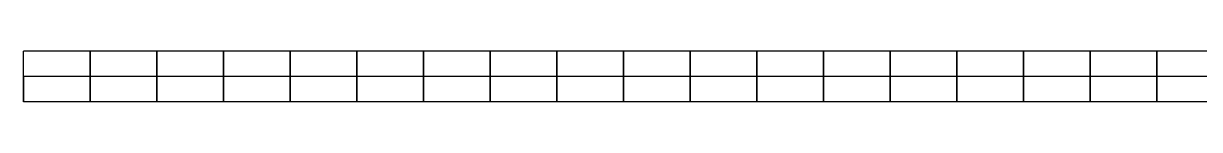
# Model space of a CAD drawing. Header units: metres. Extents: x 0 to 7.32, y -0.08 to 0.08.
# Drawn here: x 0 to 3.584, y -0.077 to 0.077 of the extents above; entities that cross this region are included whole.
import ezdxf

# ---------------------------------------------------------------- set-up
doc = ezdxf.new("R2010")
doc.units = ezdxf.units.M
for name, color, linetype in [('link_lines', 30, 'Continuous'), ('rebar_segments_13', 2, 'Continuous'), ('rebar_segments_16', 1, 'Continuous'), ('rebar_segments_22', 6, 'Continuous'), ('rebars_06', 5, 'Continuous'), ('rebars_10', 7, 'Continuous')]:
    doc.layers.add(name, color=color, linetype=linetype)

msp = doc.modelspace()

# ---------------------------------------------------------------- linework, layer by layer
at = {"layer": 'link_lines'}
for p, q in [((0, 0, 0.889), (0, 0.077, 0.839)), ((0, 0), (0, 0.077, 0.05)), ((0, 0, 0.313), (0, 0.077, 0.313)), ((0, 0, 0.576), (0, 0.077, 0.576)), ((0.2032, 0, 0.889), (0.2032, 0.077, 0.839)), ((0.2032, 0), (0.2032, 0.077, 0.05)), ((0.2032, 0, 0.313), (0.2032, 0.077, 0.313)), ((0.2032, 0, 0.576), (0.2032, 0.077, 0.576)), ((0.4064, 0, 0.889), (0.4064, 0.077, 0.839)), ((0.4064, 0), (0.4064, 0.077, 0.05)), ((0.4064, 0, 0.313), (0.4064, 0.077, 0.313)), ((0.4064, 0, 0.576), (0.4064, 0.077, 0.576)), ((0.6096, 0, 0.889), (0.6096, 0.077, 0.839)), ((0.6096, 0), (0.6096, 0.077, 0.05)), ((0.6096, 0, 0.313), (0.6096, 0.077, 0.313)), ((0.6096, 0, 0.576), (0.6096, 0.077, 0.576)), ((0.8128, 0, 0.889), (0.8128, 0.077, 0.839)), ((0.8128, 0), (0.8128, 0.077, 0.05)), ((0.8128, 0, 0.313), (0.8128, 0.077, 0.313)), ((0.8128, 0, 0.576), (0.8128, 0.077, 0.576)), ((1.016, 0, 0.889), (1.016, 0.077, 0.839)), ((1.016, 0), (1.016, 0.077, 0.05)), ((1.016, 0, 0.313), (1.016, 0.077, 0.313)), ((1.016, 0, 0.576), (1.016, 0.077, 0.576)), ((1.2192, 0, 0.889), (1.2192, 0.077, 0.839)), ((1.2192, 0), (1.2192, 0.077, 0.05)), ((1.2192, 0, 0.313), (1.2192, 0.077, 0.313)), ((1.2192, 0, 0.576), (1.2192, 0.077, 0.576)), ((1.4224, 0, 0.889), (1.4224, 0.077, 0.839)), ((1.4224, 0), (1.4224, 0.077, 0.05)), ((1.4224, 0, 0.313), (1.4224, 0.077, 0.313)), ((1.4224, 0, 0.576), (1.4224, 0.077, 0.576)), ((1.6256, 0, 0.889), (1.6256, 0.077, 0.839)), ((1.6256, 0), (1.6256, 0.077, 0.05)), ((1.6256, 0, 0.313), (1.6256, 0.077, 0.313)), ((1.6256, 0, 0.576), (1.6256, 0.077, 0.576)), ((1.8288, 0, 0.889), (1.8288, 0.077, 0.839)), ((1.8288, 0), (1.8288, 0.077, 0.05)), ((1.8288, 0, 0.313), (1.8288, 0.077, 0.313)), ((1.8288, 0, 0.576), (1.8288, 0.077, 0.576)), ((2.032, 0, 0.889), (2.032, 0.077, 0.839)), ((2.032, 0), (2.032, 0.077, 0.05)), ((2.032, 0, 0.313), (2.032, 0.077, 0.313)), ((2.032, 0, 0.576), (2.032, 0.077, 0.576)), ((2.032, 0), (2.032, 0.077, 0.1)), ((2.2352, 0, 0.889), (2.2352, 0.077, 0.839)), ((2.2352, 0), (2.2352, 0.077, 0.05)), ((2.2352, 0, 0.313), (2.2352, 0.077, 0.313)), ((2.2352, 0, 0.576), (2.2352, 0.077, 0.576)), ((2.2352, 0), (2.2352, 0.077, 0.1)), ((2.4384, 0, 0.889), (2.4384, 0.077, 0.839)), ((2.4384, 0), (2.4384, 0.077, 0.05)), ((2.4384, 0, 0.313), (2.4384, 0.077, 0.313)), ((2.4384, 0, 0.576), (2.4384, 0.077, 0.576)), ((2.4384, 0), (2.4384, 0.077, 0.1)), ((2.6416, 0, 0.889), (2.6416, 0.077, 0.839)), ((2.6416, 0), (2.6416, 0.077, 0.05)), ((2.6416, 0, 0.313), (2.6416, 0.077, 0.313)), ((2.6416, 0, 0.576), (2.6416, 0.077, 0.576)), ((2.6416, 0), (2.6416, 0.077, 0.1)), ((2.8448, 0, 0.889), (2.8448, 0.077, 0.839)), ((2.8448, 0), (2.8448, 0.077, 0.05)), ((2.8448, 0, 0.313), (2.8448, 0.077, 0.313)), ((2.8448, 0, 0.576), (2.8448, 0.077, 0.576)), ((2.8448, 0), (2.8448, 0.077, 0.1)), ((3.048, 0, 0.889), (3.048, 0.077, 0.839)), ((3.048, 0), (3.048, 0.077, 0.05)), ((3.048, 0, 0.313), (3.048, 0.077, 0.313)), ((3.048, 0, 0.576), (3.048, 0.077, 0.576)), ((3.048, 0), (3.048, 0.077, 0.1)), ((3.048, 0), (3.048, 0.077, 0.1)), ((3.2512, 0, 0.889), (3.2512, 0.077, 0.839)), ((3.2512, 0), (3.2512, 0.077, 0.05)), ((3.2512, 0, 0.313), (3.2512, 0.077, 0.313)), ((3.2512, 0, 0.576), (3.2512, 0.077, 0.576)), ((3.2512, 0), (3.2512, 0.077, 0.1)), ((3.4544, 0, 0.889), (3.4544, 0.077, 0.839)), ((3.4544, 0), (3.4544, 0.077, 0.05)), ((3.4544, 0, 0.313), (3.4544, 0.077, 0.313)), ((3.4544, 0, 0.576), (3.4544, 0.077, 0.576)), ((3.4544, 0), (3.4544, 0.077, 0.1)), ((0, -0.077, 0.839), (0, 0, 0.889)), ((0, -0.077, 0.05), (0, 0)), ((0, 0, 0.313), (0, -0.077, 0.313)), ((0, 0, 0.576), (0, -0.077, 0.576)), ((0, 0, 0.889), (0, 0, 0.839)), ((0, 0), (0, 0, 0.05)), ((0.2032, -0.077, 0.839), (0.2032, 0, 0.889)), ((0.2032, -0.077, 0.05), (0.2032, 0)), ((0.2032, 0, 0.313), (0.2032, -0.077, 0.313)), ((0.2032, 0, 0.576), (0.2032, -0.077, 0.576)), ((0.2032, 0, 0.889), (0.2032, 0, 0.839)), ((0.2032, 0), (0.2032, 0, 0.05)), ((0.4064, -0.077, 0.839), (0.4064, 0, 0.889)), ((0.4064, -0.077, 0.05), (0.4064, 0)), ((0.4064, 0, 0.313), (0.4064, -0.077, 0.313)), ((0.4064, 0, 0.576), (0.4064, -0.077, 0.576)), ((0.4064, 0, 0.889), (0.4064, 0, 0.839)), ((0.4064, 0), (0.4064, 0, 0.05)), ((0.6096, -0.077, 0.839), (0.6096, 0, 0.889)), ((0.6096, -0.077, 0.05), (0.6096, 0)), ((0.6096, 0, 0.313), (0.6096, -0.077, 0.313)), ((0.6096, 0, 0.576), (0.6096, -0.077, 0.576)), ((0.6096, 0, 0.889), (0.6096, 0, 0.839)), ((0.6096, 0), (0.6096, 0, 0.05)), ((0.8128, -0.077, 0.839), (0.8128, 0, 0.889)), ((0.8128, -0.077, 0.05), (0.8128, 0)), ((0.8128, 0, 0.313), (0.8128, -0.077, 0.313)), ((0.8128, 0, 0.576), (0.8128, -0.077, 0.576)), ((0.8128, 0, 0.889), (0.8128, 0, 0.839)), ((0.8128, 0), (0.8128, 0, 0.05)), ((1.016, -0.077, 0.839), (1.016, 0, 0.889)), ((1.016, -0.077, 0.05), (1.016, 0)), ((1.016, 0, 0.313), (1.016, -0.077, 0.313)), ((1.016, 0, 0.576), (1.016, -0.077, 0.576)), ((1.016, 0, 0.889), (1.016, 0, 0.839)), ((1.016, 0), (1.016, 0, 0.05)), ((1.2192, -0.077, 0.839), (1.2192, 0, 0.889)), ((1.2192, -0.077, 0.05), (1.2192, 0)), ((1.2192, 0, 0.313), (1.2192, -0.077, 0.313)), ((1.2192, 0, 0.576), (1.2192, -0.077, 0.576)), ((1.2192, 0, 0.889), (1.2192, 0, 0.839)), ((1.2192, 0), (1.2192, 0, 0.05)), ((1.4224, -0.077, 0.839), (1.4224, 0, 0.889)), ((1.4224, -0.077, 0.05), (1.4224, 0)), ((1.4224, 0, 0.313), (1.4224, -0.077, 0.313)), ((1.4224, 0, 0.576), (1.4224, -0.077, 0.576)), ((1.4224, 0, 0.889), (1.4224, 0, 0.839)), ((1.4224, 0), (1.4224, 0, 0.05)), ((1.6256, -0.077, 0.839), (1.6256, 0, 0.889)), ((1.6256, -0.077, 0.05), (1.6256, 0)), ((1.6256, 0, 0.313), (1.6256, -0.077, 0.313)), ((1.6256, 0, 0.576), (1.6256, -0.077, 0.576)), ((1.6256, 0, 0.889), (1.6256, 0, 0.839)), ((1.6256, 0), (1.6256, 0, 0.05)), ((1.8288, -0.077, 0.839), (1.8288, 0, 0.889)), ((1.8288, -0.077, 0.05), (1.8288, 0)), ((1.8288, 0, 0.313), (1.8288, -0.077, 0.313)), ((1.8288, 0, 0.576), (1.8288, -0.077, 0.576)), ((1.8288, 0, 0.889), (1.8288, 0, 0.839)), ((1.8288, 0), (1.8288, 0, 0.05)), ((2.032, -0.077, 0.839), (2.032, 0, 0.889)), ((2.032, -0.077, 0.05), (2.032, 0)), ((2.032, 0, 0.313), (2.032, -0.077, 0.313)), ((2.032, 0, 0.576), (2.032, -0.077, 0.576)), ((2.032, 0, 0.889), (2.032, 0, 0.839)), ((2.032, 0), (2.032, 0, 0.05)), ((2.032, 0), (2.032, -0.077, 0.1)), ((2.2352, -0.077, 0.839), (2.2352, 0, 0.889)), ((2.2352, -0.077, 0.05), (2.2352, 0)), ((2.2352, 0, 0.313), (2.2352, -0.077, 0.313)), ((2.2352, 0, 0.576), (2.2352, -0.077, 0.576)), ((2.2352, 0, 0.889), (2.2352, 0, 0.839)), ((2.2352, 0), (2.2352, 0, 0.05)), ((2.2352, 0), (2.2352, -0.077, 0.1)), ((2.4384, -0.077, 0.839), (2.4384, 0, 0.889)), ((2.4384, -0.077, 0.05), (2.4384, 0)), ((2.4384, 0, 0.313), (2.4384, -0.077, 0.313)), ((2.4384, 0, 0.576), (2.4384, -0.077, 0.576)), ((2.4384, 0, 0.889), (2.4384, 0, 0.839)), ((2.4384, 0), (2.4384, 0, 0.05)), ((2.4384, 0), (2.4384, -0.077, 0.1)), ((2.6416, -0.077, 0.839), (2.6416, 0, 0.889)), ((2.6416, -0.077, 0.05), (2.6416, 0)), ((2.6416, 0, 0.313), (2.6416, -0.077, 0.313)), ((2.6416, 0, 0.576), (2.6416, -0.077, 0.576)), ((2.6416, 0, 0.889), (2.6416, 0, 0.839)), ((2.6416, 0), (2.6416, 0, 0.05)), ((2.6416, 0), (2.6416, -0.077, 0.1)), ((2.8448, -0.077, 0.839), (2.8448, 0, 0.889)), ((2.8448, -0.077, 0.05), (2.8448, 0)), ((2.8448, 0, 0.313), (2.8448, -0.077, 0.313)), ((2.8448, 0, 0.576), (2.8448, -0.077, 0.576)), ((2.8448, 0, 0.889), (2.8448, 0, 0.839)), ((2.8448, 0), (2.8448, 0, 0.05)), ((2.8448, 0), (2.8448, -0.077, 0.1)), ((3.048, -0.077, 0.839), (3.048, 0, 0.889)), ((3.048, -0.077, 0.05), (3.048, 0)), ((3.048, 0, 0.313), (3.048, -0.077, 0.313)), ((3.048, 0, 0.576), (3.048, -0.077, 0.576)), ((3.048, 0, 0.889), (3.048, 0, 0.839)), ((3.048, 0), (3.048, 0, 0.05)), ((3.048, 0), (3.048, -0.077, 0.1)), ((3.048, 0), (3.048, -0.077, 0.1)), ((3.2512, -0.077, 0.839), (3.2512, 0, 0.889)), ((3.2512, -0.077, 0.05), (3.2512, 0)), ((3.2512, 0, 0.313), (3.2512, -0.077, 0.313)), ((3.2512, 0, 0.576), (3.2512, -0.077, 0.576)), ((3.2512, 0, 0.889), (3.2512, 0, 0.839)), ((3.2512, 0), (3.2512, 0, 0.05)), ((3.2512, 0), (3.2512, -0.077, 0.1)), ((3.4544, -0.077, 0.839), (3.4544, 0, 0.889)), ((3.4544, -0.077, 0.05), (3.4544, 0)), ((3.4544, 0, 0.313), (3.4544, -0.077, 0.313)), ((3.4544, 0, 0.576), (3.4544, -0.077, 0.576)), ((3.4544, 0, 0.889), (3.4544, 0, 0.839)), ((3.4544, 0), (3.4544, 0, 0.05)), ((3.4544, 0), (3.4544, -0.077, 0.1))]:
    msp.add_line(p, q, dxfattribs=at)
at = {"layer": 'rebar_segments_13'}
for p, q in [((0.2032, 0.077, 0.313), (0, 0.077, 0.313)), ((0.2032, 0.077, 0.576), (0, 0.077, 0.576)), ((0.4064, 0.077, 0.313), (0.2032, 0.077, 0.313)), ((0.4064, 0.077, 0.576), (0.2032, 0.077, 0.576)), ((0.6096, 0.077, 0.313), (0.4064, 0.077, 0.313)), ((0.6096, 0.077, 0.576), (0.4064, 0.077, 0.576)), ((0.8128, 0.077, 0.313), (0.6096, 0.077, 0.313)), ((0.8128, 0.077, 0.576), (0.6096, 0.077, 0.576)), ((1.016, 0.077, 0.313), (0.8128, 0.077, 0.313)), ((1.016, 0.077, 0.576), (0.8128, 0.077, 0.576)), ((1.2192, 0.077, 0.313), (1.016, 0.077, 0.313)), ((1.2192, 0.077, 0.576), (1.016, 0.077, 0.576)), ((1.4224, 0.077, 0.313), (1.2192, 0.077, 0.313)), ((1.4224, 0.077, 0.576), (1.2192, 0.077, 0.576)), ((1.6256, 0.077, 0.313), (1.4224, 0.077, 0.313)), ((1.6256, 0.077, 0.576), (1.4224, 0.077, 0.576)), ((1.8288, 0.077, 0.313), (1.6256, 0.077, 0.313)), ((1.8288, 0.077, 0.576), (1.6256, 0.077, 0.576)), ((2.032, 0.077, 0.313), (1.8288, 0.077, 0.313)), ((2.032, 0.077, 0.576), (1.8288, 0.077, 0.576)), ((2.2352, 0.077, 0.313), (2.032, 0.077, 0.313)), ((2.2352, 0.077, 0.576), (2.032, 0.077, 0.576)), ((2.4384, 0.077, 0.313), (2.2352, 0.077, 0.313)), ((2.4384, 0.077, 0.576), (2.2352, 0.077, 0.576)), ((2.6416, 0.077, 0.313), (2.4384, 0.077, 0.313)), ((2.6416, 0.077, 0.576), (2.4384, 0.077, 0.576)), ((2.8448, 0.077, 0.313), (2.6416, 0.077, 0.313)), ((2.8448, 0.077, 0.576), (2.6416, 0.077, 0.576)), ((3.048, 0.077, 0.313), (2.8448, 0.077, 0.313)), ((3.048, 0.077, 0.576), (2.8448, 0.077, 0.576)), ((3.2512, 0.077, 0.313), (3.048, 0.077, 0.313)), ((3.2512, 0.077, 0.576), (3.048, 0.077, 0.576)), ((3.4544, 0.077, 0.313), (3.2512, 0.077, 0.313)), ((3.4544, 0.077, 0.576), (3.2512, 0.077, 0.576)), ((3.6576, 0.077, 0.313), (3.4544, 0.077, 0.313)), ((3.6576, 0.077, 0.576), (3.4544, 0.077, 0.576)), ((0.2032, -0.077, 0.313), (0, -0.077, 0.313)), ((0.2032, -0.077, 0.576), (0, -0.077, 0.576)), ((0.4064, -0.077, 0.313), (0.2032, -0.077, 0.313)), ((0.4064, -0.077, 0.576), (0.2032, -0.077, 0.576)), ((0.6096, -0.077, 0.313), (0.4064, -0.077, 0.313)), ((0.6096, -0.077, 0.576), (0.4064, -0.077, 0.576)), ((0.8128, -0.077, 0.313), (0.6096, -0.077, 0.313)), ((0.8128, -0.077, 0.576), (0.6096, -0.077, 0.576)), ((1.016, -0.077, 0.313), (0.8128, -0.077, 0.313)), ((1.016, -0.077, 0.576), (0.8128, -0.077, 0.576)), ((1.2192, -0.077, 0.313), (1.016, -0.077, 0.313)), ((1.2192, -0.077, 0.576), (1.016, -0.077, 0.576)), ((1.4224, -0.077, 0.313), (1.2192, -0.077, 0.313)), ((1.4224, -0.077, 0.576), (1.2192, -0.077, 0.576)), ((1.6256, -0.077, 0.313), (1.4224, -0.077, 0.313)), ((1.6256, -0.077, 0.576), (1.4224, -0.077, 0.576)), ((1.8288, -0.077, 0.313), (1.6256, -0.077, 0.313)), ((1.8288, -0.077, 0.576), (1.6256, -0.077, 0.576)), ((2.032, -0.077, 0.313), (1.8288, -0.077, 0.313)), ((2.032, -0.077, 0.576), (1.8288, -0.077, 0.576)), ((2.2352, -0.077, 0.313), (2.032, -0.077, 0.313)), ((2.2352, -0.077, 0.576), (2.032, -0.077, 0.576)), ((2.4384, -0.077, 0.313), (2.2352, -0.077, 0.313)), ((2.4384, -0.077, 0.576), (2.2352, -0.077, 0.576)), ((2.6416, -0.077, 0.313), (2.4384, -0.077, 0.313)), ((2.6416, -0.077, 0.576), (2.4384, -0.077, 0.576)), ((2.8448, -0.077, 0.313), (2.6416, -0.077, 0.313)), ((2.8448, -0.077, 0.576), (2.6416, -0.077, 0.576)), ((3.048, -0.077, 0.313), (2.8448, -0.077, 0.313)), ((3.048, -0.077, 0.576), (2.8448, -0.077, 0.576)), ((3.2512, -0.077, 0.313), (3.048, -0.077, 0.313)), ((3.2512, -0.077, 0.576), (3.048, -0.077, 0.576)), ((3.4544, -0.077, 0.313), (3.2512, -0.077, 0.313)), ((3.4544, -0.077, 0.576), (3.2512, -0.077, 0.576)), ((3.6576, -0.077, 0.313), (3.4544, -0.077, 0.313)), ((3.6576, -0.077, 0.576), (3.4544, -0.077, 0.576))]:
    msp.add_line(p, q, dxfattribs=at)
at = {"layer": 'rebar_segments_16'}
for p, q in [((0.2032, 0.077, 0.839), (0, 0.077, 0.839)), ((0.4064, 0.077, 0.839), (0.2032, 0.077, 0.839)), ((0.6096, 0.077, 0.839), (0.4064, 0.077, 0.839)), ((0.8128, 0.077, 0.839), (0.6096, 0.077, 0.839)), ((1.016, 0.077, 0.839), (0.8128, 0.077, 0.839)), ((1.2192, 0.077, 0.839), (1.016, 0.077, 0.839)), ((1.4224, 0.077, 0.839), (1.2192, 0.077, 0.839)), ((1.6256, 0.077, 0.839), (1.4224, 0.077, 0.839)), ((1.8288, 0.077, 0.839), (1.6256, 0.077, 0.839)), ((2.032, 0.077, 0.839), (1.8288, 0.077, 0.839)), ((2.2352, 0.077, 0.839), (2.032, 0.077, 0.839)), ((2.4384, 0.077, 0.839), (2.2352, 0.077, 0.839)), ((2.6416, 0.077, 0.839), (2.4384, 0.077, 0.839)), ((2.8448, 0.077, 0.839), (2.6416, 0.077, 0.839)), ((3.048, 0.077, 0.839), (2.8448, 0.077, 0.839)), ((3.2512, 0.077, 0.839), (3.048, 0.077, 0.839)), ((3.4544, 0.077, 0.839), (3.2512, 0.077, 0.839)), ((3.6576, 0.077, 0.839), (3.4544, 0.077, 0.839)), ((0.2032, 0, 0.839), (0, 0, 0.839)), ((0.4064, 0, 0.839), (0.2032, 0, 0.839)), ((0.6096, 0, 0.839), (0.4064, 0, 0.839)), ((0.8128, 0, 0.839), (0.6096, 0, 0.839)), ((1.016, 0, 0.839), (0.8128, 0, 0.839)), ((1.2192, 0, 0.839), (1.016, 0, 0.839)), ((1.4224, 0, 0.839), (1.2192, 0, 0.839)), ((1.6256, 0, 0.839), (1.4224, 0, 0.839)), ((1.8288, 0, 0.839), (1.6256, 0, 0.839)), ((2.032, 0, 0.839), (1.8288, 0, 0.839)), ((2.2352, 0, 0.839), (2.032, 0, 0.839)), ((2.4384, 0, 0.839), (2.2352, 0, 0.839)), ((2.6416, 0, 0.839), (2.4384, 0, 0.839)), ((2.8448, 0, 0.839), (2.6416, 0, 0.839)), ((3.048, 0, 0.839), (2.8448, 0, 0.839)), ((3.2512, 0, 0.839), (3.048, 0, 0.839)), ((3.4544, 0, 0.839), (3.2512, 0, 0.839)), ((3.6576, 0, 0.839), (3.4544, 0, 0.839)), ((0.2032, -0.077, 0.839), (0, -0.077, 0.839)), ((0.4064, -0.077, 0.839), (0.2032, -0.077, 0.839)), ((0.6096, -0.077, 0.839), (0.4064, -0.077, 0.839)), ((0.8128, -0.077, 0.839), (0.6096, -0.077, 0.839)), ((1.016, -0.077, 0.839), (0.8128, -0.077, 0.839)), ((1.2192, -0.077, 0.839), (1.016, -0.077, 0.839)), ((1.4224, -0.077, 0.839), (1.2192, -0.077, 0.839)), ((1.6256, -0.077, 0.839), (1.4224, -0.077, 0.839)), ((1.8288, -0.077, 0.839), (1.6256, -0.077, 0.839)), ((2.032, -0.077, 0.839), (1.8288, -0.077, 0.839)), ((2.2352, -0.077, 0.839), (2.032, -0.077, 0.839)), ((2.4384, -0.077, 0.839), (2.2352, -0.077, 0.839)), ((2.6416, -0.077, 0.839), (2.4384, -0.077, 0.839)), ((2.8448, -0.077, 0.839), (2.6416, -0.077, 0.839)), ((3.048, -0.077, 0.839), (2.8448, -0.077, 0.839)), ((3.2512, -0.077, 0.839), (3.048, -0.077, 0.839)), ((3.4544, -0.077, 0.839), (3.2512, -0.077, 0.839)), ((3.6576, -0.077, 0.839), (3.4544, -0.077, 0.839))]:
    msp.add_line(p, q, dxfattribs=at)
at = {"layer": 'rebar_segments_22'}
for p, q in [((0.2032, 0.077, 0.05), (0, 0.077, 0.05)), ((0.4064, 0.077, 0.05), (0.2032, 0.077, 0.05)), ((0.6096, 0.077, 0.05), (0.4064, 0.077, 0.05)), ((0.8128, 0.077, 0.05), (0.6096, 0.077, 0.05)), ((1.016, 0.077, 0.05), (0.8128, 0.077, 0.05)), ((1.2192, 0.077, 0.05), (1.016, 0.077, 0.05)), ((1.4224, 0.077, 0.05), (1.2192, 0.077, 0.05)), ((1.6256, 0.077, 0.05), (1.4224, 0.077, 0.05)), ((1.8288, 0.077, 0.05), (1.6256, 0.077, 0.05)), ((2.032, 0.077, 0.05), (1.8288, 0.077, 0.05)), ((2.2352, 0.077, 0.05), (2.032, 0.077, 0.05)), ((2.2352, 0.077, 0.1), (2.032, 0.077, 0.1)), ((2.4384, 0.077, 0.05), (2.2352, 0.077, 0.05)), ((2.4384, 0.077, 0.1), (2.2352, 0.077, 0.1)), ((2.6416, 0.077, 0.05), (2.4384, 0.077, 0.05)), ((2.6416, 0.077, 0.1), (2.4384, 0.077, 0.1)), ((2.8448, 0.077, 0.05), (2.6416, 0.077, 0.05)), ((2.8448, 0.077, 0.1), (2.6416, 0.077, 0.1)), ((3.048, 0.077, 0.05), (2.8448, 0.077, 0.05)), ((3.048, 0.077, 0.1), (2.8448, 0.077, 0.1)), ((3.2512, 0.077, 0.05), (3.048, 0.077, 0.05)), ((3.2512, 0.077, 0.1), (3.048, 0.077, 0.1)), ((3.4544, 0.077, 0.05), (3.2512, 0.077, 0.05)), ((3.4544, 0.077, 0.1), (3.2512, 0.077, 0.1)), ((3.6576, 0.077, 0.05), (3.4544, 0.077, 0.05)), ((3.6576, 0.077, 0.1), (3.4544, 0.077, 0.1)), ((0.2032, 0, 0.05), (0, 0, 0.05)), ((0.4064, 0, 0.05), (0.2032, 0, 0.05)), ((0.6096, 0, 0.05), (0.4064, 0, 0.05)), ((0.8128, 0, 0.05), (0.6096, 0, 0.05)), ((1.016, 0, 0.05), (0.8128, 0, 0.05)), ((1.2192, 0, 0.05), (1.016, 0, 0.05)), ((1.4224, 0, 0.05), (1.2192, 0, 0.05)), ((1.6256, 0, 0.05), (1.4224, 0, 0.05)), ((1.8288, 0, 0.05), (1.6256, 0, 0.05)), ((2.032, 0, 0.05), (1.8288, 0, 0.05)), ((2.2352, 0, 0.05), (2.032, 0, 0.05)), ((2.4384, 0, 0.05), (2.2352, 0, 0.05)), ((2.6416, 0, 0.05), (2.4384, 0, 0.05)), ((2.8448, 0, 0.05), (2.6416, 0, 0.05)), ((3.048, 0, 0.05), (2.8448, 0, 0.05)), ((3.2512, 0, 0.05), (3.048, 0, 0.05)), ((3.4544, 0, 0.05), (3.2512, 0, 0.05)), ((3.6576, 0, 0.05), (3.4544, 0, 0.05)), ((0.2032, -0.077, 0.05), (0, -0.077, 0.05)), ((0.4064, -0.077, 0.05), (0.2032, -0.077, 0.05)), ((0.6096, -0.077, 0.05), (0.4064, -0.077, 0.05)), ((0.8128, -0.077, 0.05), (0.6096, -0.077, 0.05)), ((1.016, -0.077, 0.05), (0.8128, -0.077, 0.05)), ((1.2192, -0.077, 0.05), (1.016, -0.077, 0.05)), ((1.4224, -0.077, 0.05), (1.2192, -0.077, 0.05)), ((1.6256, -0.077, 0.05), (1.4224, -0.077, 0.05)), ((1.8288, -0.077, 0.05), (1.6256, -0.077, 0.05)), ((2.032, -0.077, 0.05), (1.8288, -0.077, 0.05)), ((2.2352, -0.077, 0.05), (2.032, -0.077, 0.05)), ((2.2352, -0.077, 0.1), (2.032, -0.077, 0.1)), ((2.4384, -0.077, 0.05), (2.2352, -0.077, 0.05)), ((2.4384, -0.077, 0.1), (2.2352, -0.077, 0.1)), ((2.6416, -0.077, 0.05), (2.4384, -0.077, 0.05)), ((2.6416, -0.077, 0.1), (2.4384, -0.077, 0.1)), ((2.8448, -0.077, 0.05), (2.6416, -0.077, 0.05)), ((2.8448, -0.077, 0.1), (2.6416, -0.077, 0.1)), ((3.048, -0.077, 0.05), (2.8448, -0.077, 0.05)), ((3.048, -0.077, 0.1), (2.8448, -0.077, 0.1)), ((3.2512, -0.077, 0.05), (3.048, -0.077, 0.05)), ((3.2512, -0.077, 0.1), (3.048, -0.077, 0.1)), ((3.4544, -0.077, 0.05), (3.2512, -0.077, 0.05)), ((3.4544, -0.077, 0.1), (3.2512, -0.077, 0.1)), ((3.6576, -0.077, 0.05), (3.4544, -0.077, 0.05)), ((3.6576, -0.077, 0.1), (3.4544, -0.077, 0.1))]:
    msp.add_line(p, q, dxfattribs=at)
at = {"layer": 'rebars_06'}
for p, q in [((1.2192, 0.077, 0.05), (1.2192, 0, 0.05)), ((1.2192, 0, 0.839), (1.2192, 0.077, 0.839)), ((1.2192, 0.077, 0.839), (1.2192, 0.077, 0.576)), ((1.2192, 0.077, 0.576), (1.2192, 0.077, 0.313)), ((1.2192, 0.077, 0.313), (1.2192, 0.077, 0.05)), ((1.4224, 0.077, 0.05), (1.4224, 0, 0.05)), ((1.4224, 0, 0.839), (1.4224, 0.077, 0.839)), ((1.4224, 0.077, 0.839), (1.4224, 0.077, 0.576)), ((1.4224, 0.077, 0.576), (1.4224, 0.077, 0.313)), ((1.4224, 0.077, 0.313), (1.4224, 0.077, 0.05)), ((1.6256, 0.077, 0.05), (1.6256, 0, 0.05)), ((1.6256, 0, 0.839), (1.6256, 0.077, 0.839)), ((1.6256, 0.077, 0.839), (1.6256, 0.077, 0.576)), ((1.6256, 0.077, 0.576), (1.6256, 0.077, 0.313)), ((1.6256, 0.077, 0.313), (1.6256, 0.077, 0.05)), ((1.8288, 0.077, 0.05), (1.8288, 0, 0.05)), ((1.8288, 0, 0.839), (1.8288, 0.077, 0.839)), ((1.8288, 0.077, 0.839), (1.8288, 0.077, 0.576)), ((1.8288, 0.077, 0.576), (1.8288, 0.077, 0.313)), ((1.8288, 0.077, 0.313), (1.8288, 0.077, 0.05)), ((2.032, 0.077, 0.05), (2.032, 0, 0.05)), ((2.032, 0, 0.839), (2.032, 0.077, 0.839)), ((2.032, 0.077, 0.839), (2.032, 0.077, 0.576)), ((2.032, 0.077, 0.576), (2.032, 0.077, 0.313)), ((2.032, 0.077, 0.313), (2.032, 0.077, 0.05)), ((2.2352, 0.077, 0.05), (2.2352, 0, 0.05)), ((2.2352, 0, 0.839), (2.2352, 0.077, 0.839)), ((2.2352, 0.077, 0.839), (2.2352, 0.077, 0.576)), ((2.2352, 0.077, 0.576), (2.2352, 0.077, 0.313)), ((2.2352, 0.077, 0.313), (2.2352, 0.077, 0.05)), ((2.4384, 0.077, 0.05), (2.4384, 0, 0.05)), ((2.4384, 0, 0.839), (2.4384, 0.077, 0.839)), ((2.4384, 0.077, 0.839), (2.4384, 0.077, 0.576)), ((2.4384, 0.077, 0.576), (2.4384, 0.077, 0.313)), ((2.4384, 0.077, 0.313), (2.4384, 0.077, 0.05)), ((2.6416, 0.077, 0.05), (2.6416, 0, 0.05)), ((2.6416, 0, 0.839), (2.6416, 0.077, 0.839)), ((2.6416, 0.077, 0.839), (2.6416, 0.077, 0.576)), ((2.6416, 0.077, 0.576), (2.6416, 0.077, 0.313)), ((2.6416, 0.077, 0.313), (2.6416, 0.077, 0.05)), ((2.8448, 0.077, 0.05), (2.8448, 0, 0.05)), ((2.8448, 0, 0.839), (2.8448, 0.077, 0.839)), ((2.8448, 0.077, 0.839), (2.8448, 0.077, 0.576)), ((2.8448, 0.077, 0.576), (2.8448, 0.077, 0.313)), ((2.8448, 0.077, 0.313), (2.8448, 0.077, 0.05)), ((3.048, 0.077, 0.05), (3.048, 0, 0.05)), ((3.048, 0, 0.839), (3.048, 0.077, 0.839)), ((3.048, 0.077, 0.839), (3.048, 0.077, 0.576)), ((3.048, 0.077, 0.576), (3.048, 0.077, 0.313)), ((3.048, 0.077, 0.313), (3.048, 0.077, 0.05)), ((3.2512, 0.077, 0.05), (3.2512, 0, 0.05)), ((3.2512, 0, 0.839), (3.2512, 0.077, 0.839)), ((3.2512, 0.077, 0.839), (3.2512, 0.077, 0.576)), ((3.2512, 0.077, 0.576), (3.2512, 0.077, 0.313)), ((3.2512, 0.077, 0.313), (3.2512, 0.077, 0.05)), ((3.4544, 0.077, 0.05), (3.4544, 0, 0.05)), ((3.4544, 0, 0.839), (3.4544, 0.077, 0.839)), ((3.4544, 0.077, 0.839), (3.4544, 0.077, 0.576)), ((3.4544, 0.077, 0.576), (3.4544, 0.077, 0.313)), ((3.4544, 0.077, 0.313), (3.4544, 0.077, 0.05)), ((1.2192, 0, 0.05), (1.2192, -0.077, 0.05)), ((1.2192, -0.077, 0.839), (1.2192, 0, 0.839)), ((1.4224, 0, 0.05), (1.4224, -0.077, 0.05)), ((1.4224, -0.077, 0.839), (1.4224, 0, 0.839)), ((1.6256, 0, 0.05), (1.6256, -0.077, 0.05)), ((1.6256, -0.077, 0.839), (1.6256, 0, 0.839)), ((1.8288, 0, 0.05), (1.8288, -0.077, 0.05)), ((1.8288, -0.077, 0.839), (1.8288, 0, 0.839)), ((2.032, 0, 0.05), (2.032, -0.077, 0.05)), ((2.032, -0.077, 0.839), (2.032, 0, 0.839)), ((2.2352, 0, 0.05), (2.2352, -0.077, 0.05)), ((2.2352, -0.077, 0.839), (2.2352, 0, 0.839)), ((2.4384, 0, 0.05), (2.4384, -0.077, 0.05)), ((2.4384, -0.077, 0.839), (2.4384, 0, 0.839)), ((2.6416, 0, 0.05), (2.6416, -0.077, 0.05)), ((2.6416, -0.077, 0.839), (2.6416, 0, 0.839)), ((2.8448, 0, 0.05), (2.8448, -0.077, 0.05)), ((2.8448, -0.077, 0.839), (2.8448, 0, 0.839)), ((3.048, 0, 0.05), (3.048, -0.077, 0.05)), ((3.048, -0.077, 0.839), (3.048, 0, 0.839)), ((3.2512, 0, 0.05), (3.2512, -0.077, 0.05)), ((3.2512, -0.077, 0.839), (3.2512, 0, 0.839)), ((3.4544, 0, 0.05), (3.4544, -0.077, 0.05)), ((3.4544, -0.077, 0.839), (3.4544, 0, 0.839)), ((1.2192, -0.077, 0.05), (1.2192, -0.077, 0.313)), ((1.2192, -0.077, 0.313), (1.2192, -0.077, 0.576)), ((1.2192, -0.077, 0.576), (1.2192, -0.077, 0.839)), ((1.4224, -0.077, 0.05), (1.4224, -0.077, 0.313)), ((1.4224, -0.077, 0.313), (1.4224, -0.077, 0.576)), ((1.4224, -0.077, 0.576), (1.4224, -0.077, 0.839)), ((1.6256, -0.077, 0.05), (1.6256, -0.077, 0.313)), ((1.6256, -0.077, 0.313), (1.6256, -0.077, 0.576)), ((1.6256, -0.077, 0.576), (1.6256, -0.077, 0.839)), ((1.8288, -0.077, 0.05), (1.8288, -0.077, 0.313)), ((1.8288, -0.077, 0.313), (1.8288, -0.077, 0.576)), ((1.8288, -0.077, 0.576), (1.8288, -0.077, 0.839)), ((2.032, -0.077, 0.05), (2.032, -0.077, 0.313)), ((2.032, -0.077, 0.313), (2.032, -0.077, 0.576)), ((2.032, -0.077, 0.576), (2.032, -0.077, 0.839)), ((2.2352, -0.077, 0.05), (2.2352, -0.077, 0.313)), ((2.2352, -0.077, 0.313), (2.2352, -0.077, 0.576)), ((2.2352, -0.077, 0.576), (2.2352, -0.077, 0.839)), ((2.4384, -0.077, 0.05), (2.4384, -0.077, 0.313)), ((2.4384, -0.077, 0.313), (2.4384, -0.077, 0.576)), ((2.4384, -0.077, 0.576), (2.4384, -0.077, 0.839)), ((2.6416, -0.077, 0.05), (2.6416, -0.077, 0.313)), ((2.6416, -0.077, 0.313), (2.6416, -0.077, 0.576)), ((2.6416, -0.077, 0.576), (2.6416, -0.077, 0.839)), ((2.8448, -0.077, 0.05), (2.8448, -0.077, 0.313)), ((2.8448, -0.077, 0.313), (2.8448, -0.077, 0.576)), ((2.8448, -0.077, 0.576), (2.8448, -0.077, 0.839)), ((3.048, -0.077, 0.05), (3.048, -0.077, 0.313)), ((3.048, -0.077, 0.313), (3.048, -0.077, 0.576)), ((3.048, -0.077, 0.576), (3.048, -0.077, 0.839)), ((3.2512, -0.077, 0.05), (3.2512, -0.077, 0.313)), ((3.2512, -0.077, 0.313), (3.2512, -0.077, 0.576)), ((3.2512, -0.077, 0.576), (3.2512, -0.077, 0.839)), ((3.4544, -0.077, 0.05), (3.4544, -0.077, 0.313)), ((3.4544, -0.077, 0.313), (3.4544, -0.077, 0.576)), ((3.4544, -0.077, 0.576), (3.4544, -0.077, 0.839))]:
    msp.add_line(p, q, dxfattribs=at)
at = {"layer": 'rebars_10'}
for p, q in [((0.2032, 0.077, 0.05), (0.2032, 0, 0.05)), ((0.2032, 0, 0.839), (0.2032, 0.077, 0.839)), ((0.2032, 0.077, 0.839), (0.2032, 0.077, 0.576)), ((0.2032, 0.077, 0.576), (0.2032, 0.077, 0.313)), ((0.2032, 0.077, 0.313), (0.2032, 0.077, 0.05)), ((0.4064, 0.077, 0.05), (0.4064, 0, 0.05)), ((0.4064, 0, 0.839), (0.4064, 0.077, 0.839)), ((0.4064, 0.077, 0.839), (0.4064, 0.077, 0.576)), ((0.4064, 0.077, 0.576), (0.4064, 0.077, 0.313)), ((0.4064, 0.077, 0.313), (0.4064, 0.077, 0.05)), ((0.6096, 0.077, 0.05), (0.6096, 0, 0.05)), ((0.6096, 0, 0.839), (0.6096, 0.077, 0.839)), ((0.6096, 0.077, 0.839), (0.6096, 0.077, 0.576)), ((0.6096, 0.077, 0.576), (0.6096, 0.077, 0.313)), ((0.6096, 0.077, 0.313), (0.6096, 0.077, 0.05)), ((0.8128, 0.077, 0.05), (0.8128, 0, 0.05)), ((0.8128, 0, 0.839), (0.8128, 0.077, 0.839)), ((0.8128, 0.077, 0.839), (0.8128, 0.077, 0.576)), ((0.8128, 0.077, 0.576), (0.8128, 0.077, 0.313)), ((0.8128, 0.077, 0.313), (0.8128, 0.077, 0.05)), ((1.016, 0.077, 0.05), (1.016, 0, 0.05)), ((1.016, 0, 0.839), (1.016, 0.077, 0.839)), ((1.016, 0.077, 0.839), (1.016, 0.077, 0.576)), ((1.016, 0.077, 0.576), (1.016, 0.077, 0.313)), ((1.016, 0.077, 0.313), (1.016, 0.077, 0.05)), ((0.2032, 0, 0.05), (0.2032, -0.077, 0.05)), ((0.2032, -0.077, 0.839), (0.2032, 0, 0.839)), ((0.4064, 0, 0.05), (0.4064, -0.077, 0.05)), ((0.4064, -0.077, 0.839), (0.4064, 0, 0.839)), ((0.6096, 0, 0.05), (0.6096, -0.077, 0.05)), ((0.6096, -0.077, 0.839), (0.6096, 0, 0.839)), ((0.8128, 0, 0.05), (0.8128, -0.077, 0.05)), ((0.8128, -0.077, 0.839), (0.8128, 0, 0.839)), ((1.016, 0, 0.05), (1.016, -0.077, 0.05)), ((1.016, -0.077, 0.839), (1.016, 0, 0.839)), ((0.2032, -0.077, 0.05), (0.2032, -0.077, 0.313)), ((0.2032, -0.077, 0.313), (0.2032, -0.077, 0.576)), ((0.2032, -0.077, 0.576), (0.2032, -0.077, 0.839)), ((0.4064, -0.077, 0.05), (0.4064, -0.077, 0.313)), ((0.4064, -0.077, 0.313), (0.4064, -0.077, 0.576)), ((0.4064, -0.077, 0.576), (0.4064, -0.077, 0.839)), ((0.6096, -0.077, 0.05), (0.6096, -0.077, 0.313)), ((0.6096, -0.077, 0.313), (0.6096, -0.077, 0.576)), ((0.6096, -0.077, 0.576), (0.6096, -0.077, 0.839)), ((0.8128, -0.077, 0.05), (0.8128, -0.077, 0.313)), ((0.8128, -0.077, 0.313), (0.8128, -0.077, 0.576)), ((0.8128, -0.077, 0.576), (0.8128, -0.077, 0.839)), ((1.016, -0.077, 0.05), (1.016, -0.077, 0.313)), ((1.016, -0.077, 0.313), (1.016, -0.077, 0.576)), ((1.016, -0.077, 0.576), (1.016, -0.077, 0.839))]:
    msp.add_line(p, q, dxfattribs=at)

doc.saveas('drawing.dxf')
